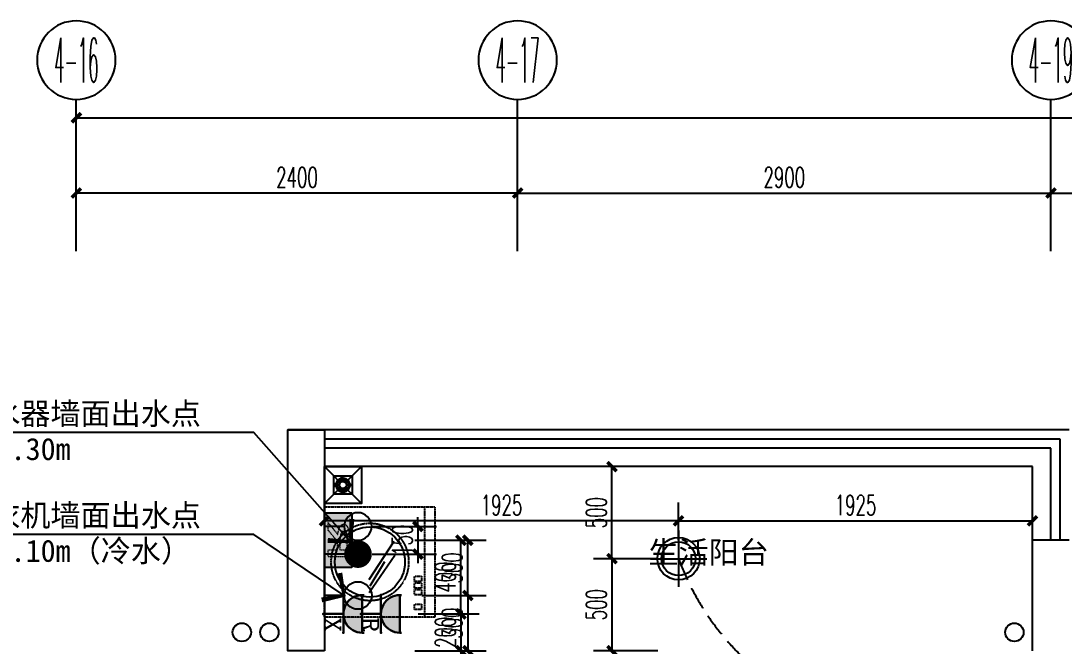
# Model space of a CAD drawing. Extents: x 184967 to 628822, y -100826 to 121332.
# Drawn here: x 392704 to 398377, y 44299 to 47696 of the extents above; entities that cross this region are included whole.
import ezdxf
from ezdxf.enums import TextEntityAlignment as Align

# ---------------------------------------------------------------- set-up
doc = ezdxf.new("R2010")
doc.units = 0
doc.header["$MEASUREMENT"] = 0
for name, pattern in [('$3$DASH', [0.35, 0.25, -0.1]), ('__DASH', [0.35, 0.25, -0.1]), ('DASH', [0.35, 0.25, -0.1]), ('HIDDEN', [0.375, 0.25, -0.125])]:
    doc.linetypes.add(name, pattern=pattern)
for name, color, linetype in [('0-活动家具', 55, 'Continuous'), ('AXIS_TEXT', 7, 'Continuous'), ('E-给水', 34, 'Continuous'), ('E02-灯具开关连线', 6, 'Continuous'), ('E03-地漏', 6, 'Continuous'), ('P13-文字说明', 52, 'Continuous'), ('PUB_DIM', 3, 'Continuous'), ('T-灯具尺寸', 55, 'Continuous'), ('T05-天花灯具', 51, 'Continuous'), ('VPIPE-凝结', 150, 'TG_N'), ('VPIPE-废水', 31, 'TG_F'), ('WALL', 145, 'Continuous'), ('机电设备', 34, 'HIDDEN'), ('栏杆', 4, 'Continuous'), ('看线', 67, 'Continuous')]:
    doc.layers.add(name, color=color, linetype=linetype)
doc.layers.add('E-插座', color=60, linetype='Continuous', lineweight=30)
doc.styles.add('_TCH_AXIS', font='COMPLEX', dxfattribs={"bigfont": 'GBCBIG'})
doc.styles.add('_TCH_LABEL', font='COMPLEX', dxfattribs={"bigfont": 'GBCBIG'})
doc.styles.add('COMPLEX', font='COMPLEX')
doc.styles.get("Standard").update_dxf_attribs({"font": 'gbenor.shx', "bigfont": 'gbcbig.shx'})
doc.styles.add('TG_LINETYPE', font='GBXWXT', dxfattribs={"width": 0.7, "height": 3, "bigfont": 'GBCBIG'})
doc.styles.add('尺寸标注', font='txt.shx', dxfattribs={"width": 0.6, "height": 110})
doc.styles.add('文字标注', font='')
doc.styles.get('文字标注').set_extended_font_data('SimSun')
doc.linetypes.add('TG_F', pattern='A,3,-0.34,["F",TG_LINETYPE,S=0.1,R=0,X=-0.2,Y=-0.08],0', length=3.34)
doc.linetypes.add('TG_N', pattern='A,3,-0.34,["N",TG_LINETYPE,S=0.1,R=0,X=-0.23,Y=-0.08],0', length=3.34)
doc.dimstyles.new('1-50', dxfattribs={"dimscale": 50, "dimtxt": 110, "dimasz": 1, "dimexe": 2, "dimexo": 2, "dimgap": 0.6, "dimtad": 1, "dimdec": 0, "dimrnd": 5, "dimtxsty": '尺寸标注', "dimblk": 'ARCHTICK', "dimcen": 2.5, "dimclrd": 251, "dimclre": 251, "dimclrt": 50, "dimadec": 0, "dimazin": 0, "dimtfac": 1, "dimtdec": 0, "dimtix": 1, "dimtmove": 2, "dimatfit": 3, "dimldrblk": 'DOT', "dimfxl": 0, "dimarcsym": 0})
doc.dimstyles.new('标注', dxfattribs={"dimtxt": 2.5, "dimasz": 1.5, "dimexe": 1.25, "dimexo": 0.625, "dimgap": 0, "dimtad": 1, "dimdsep": 46, "dimtxsty": 'Standard', "dimblk": 'z', "dimcen": 2.5, "dimadec": 0, "dimazin": 0, "dimtm": 1e-09, "dimtfac": 1, "dimtmove": 0, "dimatfit": 3, "dimldrblk": 'z', "dimfxl": 0, "dimarcsym": 0})

# ---------------------------------------------------------------- blocks, each defined once
blk = doc.blocks.new('*U913')
h = blk.add_hatch(color=256)
edge = h.paths.add_edge_path()
edge.add_ellipse((117.7, 211), major_axis=(72.3, 72.3), ratio=1, start_angle=135, end_angle=224.9997)
edge.add_line((117.7, 108.8), (117.7, 108.8))
edge.add_ellipse((117.7, 211), major_axis=(72.3, 72.3), ratio=1, start_angle=225.0003, end_angle=315)
edge.add_line((219.9, 211), (15.5, 211))
for p, q in [((15.5, 221.2), (15.5, 211)), ((219.9, 211), (15.5, 211)), ((219.9, 221.2), (219.9, 211)), ((15.5, 108.8), (219.9, 108.8)), ((117.7, 108.8), (117.7, 6.5))]:
    blk.add_line(p, q)
at = {"extrusion": (0, 0, -1)}
blk.add_ellipse((117.7, 211), major_axis=(72.3, 72.3), ratio=1, start_param=0.785398, end_param=3.926991, dxfattribs=at)
for p in [(15.5, 108.8), (219.9, 108.8), (117.7, 0)]:
    blk.add_point(p)
at = {"style": '_TCH_LABEL', "text_generation_flag": 4}
blk.add_text('P', height=0.00409, dxfattribs=at).set_placement((117.7, 0))
at = {"style": '_TCH_LABEL'}
blk.add_attdef('B', text='', height=84.1, dxfattribs=at).set_placement((174.6, 51.2), align=Align.MIDDLE)
blk = doc.blocks.new('A$C10A05FC4')
h = blk.add_hatch(color=256)
h.dxf.hatch_style = 1
h.paths.add_polyline_path([(121.6, 52.7), (131.4, 54), (147, 57.4), (160.9, 62.4), (162.8, 63.2), (171.3, 68.8), (176.3, 75.6), (178, 83.6), (178, 84.3), (176.3, 92.4), (171.3, 99.2), (163.4, 105.1), (152.3, 109.6), (139.6, 112.7), (123.6, 115.2), (105.6, 116.7), (85.6, 117.1), (0, 117.1), (0, 0), (39.3, 0), (39.3, 50.7), (83.9, 50.7), (145.5, 0), (186.6, 0)])
h.paths.add_polyline_path([(105.4, 64.8), (87.3, 63.7), (39.3, 63.7), (39.3, 104.2), (77, 104.2), (94.7, 103.7), (112, 101.8), (127.1, 98.1), (136.1, 91.1), (139.3, 81.7), (133.4, 73.1), (122.2, 68.1)], flags=16)
at = {"color": 8, "lineweight": 0}
for p, q in [((85.6, 117.1), (0, 117.1)), ((0, 117.1), (0, 0)), ((105.6, 116.7), (85.6, 117.1)), ((123.6, 115.2), (105.6, 116.7)), ((139.6, 112.7), (123.6, 115.2)), ((39.3, 63.7), (39.3, 104.2)), ((39.3, 104.2), (77, 104.2)), ((87.3, 63.7), (39.3, 63.7)), ((77, 104.2), (94.7, 103.7)), ((105.4, 64.8), (87.3, 63.7)), ((94.7, 103.7), (112, 101.8)), ((121.2, 67.9), (105.4, 64.8)), ((112, 101.8), (124.9, 98.7)), ((123.2, 68.5), (121.2, 67.9)), ((133.4, 73.1), (123.2, 68.5)), ((124.9, 98.7), (128.3, 97.2)), ((128.3, 97.2), (136.1, 91.1)), ((131.4, 54), (147, 57.4)), ((138.2, 80.1), (133.4, 73.1)), ((136.1, 91.1), (138.6, 83.6)), ((138.6, 83.6), (138.2, 80.1)), ((152.3, 109.6), (139.6, 112.7)), ((147, 57.4), (160.9, 62.4)), ((163.4, 105.1), (152.3, 109.6)), ((160.9, 62.4), (162.8, 63.2)), ((162.8, 63.2), (171.3, 68.8)), ((171.3, 99.2), (163.4, 105.1)), ((176.3, 92.4), (171.3, 99.2)), ((171.3, 68.8), (176.3, 75.6)), ((178, 84.3), (176.3, 92.4)), ((176.3, 75.6), (178, 83.6)), ((178, 83.6), (178, 84.3)), ((39.3, 0), (39.3, 50.7)), ((39.3, 50.7), (83.9, 50.7)), ((83.9, 50.7), (145.5, 0)), ((121.6, 52.7), (131.4, 54)), ((186.6, 0), (121.6, 52.7)), ((0, 0), (39.3, 0)), ((145.5, 0), (186.6, 0))]:
    blk.add_line(p, q, dxfattribs=at)
blk = doc.blocks.new('*U915')
at = {"color": 167, "ltscale": 400}
blk.add_lwpolyline([(9.66, 4.83), (0, 4.83), (0, 0), (9.66, 0)], close=True, dxfattribs=at)
at = {"color": 9, "true_color": 0xc8a7c8}
blk.add_solid([(0, 0), (0, 4.83), (9.66, 0), (9.66, 4.83)], dxfattribs=at)
at = {"xscale": 0.03246852822245483, "yscale": 0.03246852822245483, "zscale": 0.03246852822245483}
blk.add_blockref('A$C10A05FC4', (1.89, 0.63), dxfattribs=at)
blk = doc.blocks.new('_ArchTick')
at = {"color": 0, "linetype": 'ByBlock', "const_width": 0.4}
blk.add_lwpolyline([(-0.5, -0.5), (0.5, 0.5)], dxfattribs=at)
blk = doc.blocks.new('*D916')
at = {"layer": 'Defpoints', "color": 0, "transparency": 16777216}
for p in [(394764.5, 44473.7), (394355.5, 44273.7), (395096.9, 44273.7)]:
    blk.add_point(p, dxfattribs=at)
at = {"layer": 'E-插座', "color": 251, "lineweight": -2, "transparency": 16777216}
for p, q in [((395096.9, 44473.7), (395096.9, 44523.7)), ((394864.5, 44473.7), (395196.9, 44473.7)), ((395096.9, 44473.7), (395096.9, 44273.7)), ((394846.9, 44273.7), (395196.9, 44273.7)), ((395096.9, 44273.7), (395096.9, 44223.7))]:
    blk.add_line(p, q, dxfattribs=at)
at = {"layer": 'E-插座', "color": 251, "lineweight": -2, "transparency": 16777216, "xscale": 50, "yscale": 50, "zscale": 50}
for p, rotation in [((395096.9, 44473.7), 270), ((395096.9, 44273.7), 90)]:
    blk.add_blockref('_ArchTick', p, dxfattribs=dict(at, rotation=rotation))
at = {"layer": 'E-插座', "color": 50, "transparency": 16777216, "insert": (395011.9, 44373.7), "char_height": 110, "attachment_point": 5, "rotation": 90, "style": '尺寸标注'}
blk.add_mtext('200', dxfattribs=at)
blk = doc.blocks.new('_Dot')
at = {"color": 0, "linetype": 'ByBlock', "lineweight": -2}
blk.add_line((-0.5, 0), (-1, 0), dxfattribs=at)
at = {"color": 0, "linetype": 'ByBlock', "const_width": 0.5}
blk.add_lwpolyline([(-0.25, 0, 1), (0.25, 0, 1)], format="xyb", close=True, dxfattribs=at)
blk = doc.blocks.new('*D917')
at = {"layer": 'Defpoints', "color": 0, "transparency": 16777216}
for p in [(394355.5, 44873.7), (395096.9, 44873.7), (394764.5, 44473.7)]:
    blk.add_point(p, dxfattribs=at)
at = {"layer": 'E-插座', "color": 251, "lineweight": -2, "transparency": 16777216}
for p, q in [((394846.9, 44873.7), (395196.9, 44873.7)), ((395096.9, 44473.7), (395096.9, 44873.7)), ((394864.5, 44473.7), (395196.9, 44473.7))]:
    blk.add_line(p, q, dxfattribs=at)
at = {"layer": 'E-插座', "color": 251, "lineweight": -2, "transparency": 16777216, "xscale": 50, "yscale": 50, "zscale": 50}
for p, rotation in [((395096.9, 44873.7), 90), ((395096.9, 44473.7), 270)]:
    blk.add_blockref('_ArchTick', p, dxfattribs=dict(at, rotation=rotation))
at = {"layer": 'E-插座', "color": 50, "transparency": 16777216, "insert": (395011.9, 44673.7), "char_height": 110, "attachment_point": 5, "rotation": 90, "style": '尺寸标注'}
blk.add_mtext('400', dxfattribs=at)
blk = doc.blocks.new('A$C425A3D1E')
for p, q in [((0.6, 403.1), (0.6, 150)), ((182.3, 276.6), (0.6, 276.6)), ((0.6, 126.6), (0.6, 276.6)), ((0.6, 253.1), (0.6, 0)), ((106.7, 126.6), (0, 126.6))]:
    blk.add_line(p, q)
at = {"const_width": 75}
blk.add_lwpolyline([(182.3, 314.1, -1), (182.3, 239.1, -1)], format="xyb", close=True, dxfattribs=at)
blk.add_circle((181.7, 126.6), 75)
for start, end in [(90, 270), (270, 90)]:
    blk.add_arc((182.3, 276.6), 28.1, start, end)
blk = doc.blocks.new('*D962')
at = {"layer": 'Defpoints', "color": 0, "linetype": 'ByBlock', "transparency": 16777216}
for p in [(394355, 44573.7), (394355.5, 44273.7), (395134.5, 44273.7)]:
    blk.add_point(p, dxfattribs=at)
at = {"layer": 'E-给水', "color": 251, "lineweight": -2, "transparency": 16777216}
for p, q in [((394884.5, 44573.7), (395234.5, 44573.7)), ((395134.5, 44573.7), (395134.5, 44273.7)), ((394884.5, 44273.7), (395234.5, 44273.7))]:
    blk.add_line(p, q, dxfattribs=at)
at = {"layer": 'E-给水', "color": 251, "linetype": 'ByBlock', "lineweight": -2, "transparency": 16777216, "xscale": 50, "yscale": 50, "zscale": 50}
for p, rotation in [((395134.5, 44573.7), 90), ((395134.5, 44273.7), 270)]:
    blk.add_blockref('_ArchTick', p, dxfattribs=dict(at, rotation=rotation))
at = {"layer": 'E-给水', "color": 50, "linetype": 'ByBlock', "transparency": 16777216, "insert": (395049.5, 44423.7), "char_height": 110, "attachment_point": 5, "rotation": 90, "style": '尺寸标注'}
blk.add_mtext('300', dxfattribs=at)
blk = doc.blocks.new('000')
for p, q in [((126972.5, 18752.6), (126972.5, 18645.9)), ((126972.5, 18646.5), (126822.5, 18646.5)), ((126845.9, 18646.5), (127099, 18646.5))]:
    blk.add_line(p, q)
blk.add_circle((126972.5, 18827.6), 75)
blk = doc.blocks.new('*D965')
at = {"layer": 'Defpoints', "color": 0, "linetype": 'ByBlock', "transparency": 16777216}
for p in [(394355.5, 44873.7), (395134.5, 44873.7), (394355, 44573.7)]:
    blk.add_point(p, dxfattribs=at)
at = {"layer": 'E-给水', "color": 251, "lineweight": -2, "transparency": 16777216}
for p, q in [((394884.5, 44873.7), (395234.5, 44873.7)), ((395134.5, 44573.7), (395134.5, 44873.7)), ((394884.5, 44573.7), (395234.5, 44573.7))]:
    blk.add_line(p, q, dxfattribs=at)
at = {"layer": 'E-给水', "color": 251, "linetype": 'ByBlock', "lineweight": -2, "transparency": 16777216, "xscale": 50, "yscale": 50, "zscale": 50}
for p, rotation in [((395134.5, 44873.7), 90), ((395134.5, 44573.7), 270)]:
    blk.add_blockref('_ArchTick', p, dxfattribs=dict(at, rotation=rotation))
at = {"layer": 'E-给水', "color": 50, "linetype": 'ByBlock', "transparency": 16777216, "insert": (395049.5, 44723.7), "char_height": 110, "attachment_point": 5, "rotation": 90, "style": '尺寸标注'}
blk.add_mtext('300', dxfattribs=at)
blk = doc.blocks.new('*D966')
at = {"layer": 'Defpoints', "color": 0, "linetype": 'ByBlock', "transparency": 16777216}
for p in [(394355, 44948.7), (394355.5, 44798.7), (394863.5, 44798.7)]:
    blk.add_point(p, dxfattribs=at)
at = {"layer": 'E-给水', "color": 251, "lineweight": -2, "transparency": 16777216}
for p, q in [((394863.5, 44948.7), (394863.5, 44998.7)), ((394613.5, 44948.7), (394963.5, 44948.7)), ((394863.5, 44948.7), (394863.5, 44798.7)), ((394613.5, 44798.7), (394963.5, 44798.7)), ((394863.5, 44798.7), (394863.5, 44748.7))]:
    blk.add_line(p, q, dxfattribs=at)
at = {"layer": 'E-给水', "color": 251, "linetype": 'ByBlock', "lineweight": -2, "transparency": 16777216, "xscale": 50, "yscale": 50, "zscale": 50}
for p, rotation in [((394863.5, 44948.7), 270), ((394863.5, 44798.7), 90)]:
    blk.add_blockref('_ArchTick', p, dxfattribs=dict(at, rotation=rotation))
at = {"layer": 'E-给水', "color": 50, "linetype": 'ByBlock', "transparency": 16777216, "insert": (394778.5, 44873.7), "char_height": 110, "attachment_point": 5, "rotation": 90, "style": '尺寸标注'}
blk.add_mtext('150', dxfattribs=at)
blk = doc.blocks.new('z')
blk.add_line((0, 0), (-1, 0))
blk.add_lwpolyline([(-1.171, 1.173, 0.36, 0.21, 0), (0, 0, 0.21, 0.36, 0), (-1.171, -1.173, 0.36, 0.36, 0)], format="xyseb")
blk = doc.blocks.new('xidingdeng')
for p, q in [((0, 3.33), (0, -3.33)), ((-3.33, 0), (3.33, 0))]:
    blk.add_line(p, q)
blk.add_circle((0, 0), 2.5)
at = {"color": 8}
blk.add_circle((0, 0), 2, dxfattribs=at)
blk = doc.blocks.new('*D994')
at = {"layer": 'Defpoints', "color": 0, "linetype": 'ByBlock', "transparency": 16777216}
for p in [(398205.5, 44979.5), (396280.5, 44773.7), (398205.5, 44773.7)]:
    blk.add_point(p, dxfattribs=at)
at = {"layer": 'T-灯具尺寸', "color": 251, "lineweight": -2, "transparency": 16777216}
for p, q in [((396280.5, 44873.7), (396280.5, 45079.5)), ((398205.5, 44873.7), (398205.5, 45079.5)), ((396280.5, 44979.5), (398205.5, 44979.5))]:
    blk.add_line(p, q, dxfattribs=at)
at = {"layer": 'T-灯具尺寸', "color": 251, "linetype": 'ByBlock', "lineweight": -2, "transparency": 16777216, "xscale": 50, "yscale": 50, "zscale": 50, "rotation": 180}
blk.add_blockref('_ArchTick', (396280.5, 44979.5), dxfattribs=at)
at = {"layer": 'T-灯具尺寸', "color": 251, "linetype": 'ByBlock', "lineweight": -2, "transparency": 16777216, "xscale": 50, "yscale": 50, "zscale": 50}
blk.add_blockref('_ArchTick', (398205.5, 44979.5), dxfattribs=at)
at = {"layer": 'T-灯具尺寸', "color": 50, "linetype": 'ByBlock', "transparency": 16777216, "insert": (397243, 45064.5), "char_height": 110, "attachment_point": 5, "style": '尺寸标注'}
blk.add_mtext('1925', dxfattribs=at)
blk = doc.blocks.new('*D995')
at = {"layer": 'Defpoints', "color": 0, "linetype": 'ByBlock', "transparency": 16777216}
for p in [(394355.5, 44979.5), (394355.5, 44773.7), (396280.5, 44773.7)]:
    blk.add_point(p, dxfattribs=at)
at = {"layer": 'T-灯具尺寸', "color": 251, "lineweight": -2, "transparency": 16777216}
for p, q in [((394355.5, 44873.7), (394355.5, 45079.5)), ((396280.5, 44873.7), (396280.5, 45079.5)), ((396280.5, 44979.5), (394355.5, 44979.5))]:
    blk.add_line(p, q, dxfattribs=at)
at = {"layer": 'T-灯具尺寸', "color": 251, "linetype": 'ByBlock', "lineweight": -2, "transparency": 16777216, "xscale": 50, "yscale": 50, "zscale": 50, "rotation": 180}
blk.add_blockref('_ArchTick', (394355.5, 44979.5), dxfattribs=at)
at = {"layer": 'T-灯具尺寸', "color": 251, "linetype": 'ByBlock', "lineweight": -2, "transparency": 16777216, "xscale": 50, "yscale": 50, "zscale": 50}
blk.add_blockref('_ArchTick', (396280.5, 44979.5), dxfattribs=at)
at = {"layer": 'T-灯具尺寸', "color": 50, "linetype": 'ByBlock', "transparency": 16777216, "insert": (395318, 45064.5), "char_height": 110, "attachment_point": 5, "style": '尺寸标注'}
blk.add_mtext('1925', dxfattribs=at)
blk = doc.blocks.new('*D996')
at = {"layer": 'Defpoints', "color": 0, "linetype": 'ByBlock', "transparency": 16777216}
for p in [(395918.5, 45273.7), (396280.5, 45273.7), (396280.5, 44773.7)]:
    blk.add_point(p, dxfattribs=at)
at = {"layer": 'T-灯具尺寸', "color": 251, "lineweight": -2, "transparency": 16777216}
for p, q in [((396168.5, 45273.7), (395818.5, 45273.7)), ((395918.5, 44773.7), (395918.5, 45273.7)), ((396168.5, 44773.7), (395818.5, 44773.7))]:
    blk.add_line(p, q, dxfattribs=at)
at = {"layer": 'T-灯具尺寸', "color": 251, "linetype": 'ByBlock', "lineweight": -2, "transparency": 16777216, "xscale": 50, "yscale": 50, "zscale": 50}
for p, rotation in [((395918.5, 45273.7), 90), ((395918.5, 44773.7), 270)]:
    blk.add_blockref('_ArchTick', p, dxfattribs=dict(at, rotation=rotation))
at = {"layer": 'T-灯具尺寸', "color": 50, "linetype": 'ByBlock', "transparency": 16777216, "insert": (395833.5, 45023.7), "char_height": 110, "attachment_point": 5, "rotation": 90, "style": '尺寸标注'}
blk.add_mtext('500', dxfattribs=at)
blk = doc.blocks.new('*D997')
at = {"layer": 'Defpoints', "color": 0, "linetype": 'ByBlock', "transparency": 16777216}
for p in [(396280.5, 44773.7), (395918.5, 44273.7), (396280.5, 44273.7)]:
    blk.add_point(p, dxfattribs=at)
at = {"layer": 'T-灯具尺寸', "color": 251, "lineweight": -2, "transparency": 16777216}
for p, q in [((396168.5, 44773.7), (395818.5, 44773.7)), ((395918.5, 44773.7), (395918.5, 44273.7)), ((396168.5, 44273.7), (395818.5, 44273.7))]:
    blk.add_line(p, q, dxfattribs=at)
at = {"layer": 'T-灯具尺寸', "color": 251, "linetype": 'ByBlock', "lineweight": -2, "transparency": 16777216, "xscale": 50, "yscale": 50, "zscale": 50}
for p, rotation in [((395918.5, 44773.7), 90), ((395918.5, 44273.7), 270)]:
    blk.add_blockref('_ArchTick', p, dxfattribs=dict(at, rotation=rotation))
at = {"layer": 'T-灯具尺寸', "color": 50, "linetype": 'ByBlock', "transparency": 16777216, "insert": (395833.5, 44523.7), "char_height": 110, "attachment_point": 5, "rotation": 90, "style": '尺寸标注'}
blk.add_mtext('500', dxfattribs=at)
blk = doc.blocks.new('*D1116')
at = {"layer": 'Defpoints', "color": 0, "linetype": 'ByBlock', "transparency": 16777216}
for p in [(406005.5, 47169.3), (393005.5, 46444.1), (406005.5, 46444.1)]:
    blk.add_point(p, dxfattribs=at)
at = {"layer": 'PUB_DIM', "color": 251, "lineweight": -2, "transparency": 16777216}
for p, q in [((393005.5, 46919.3), (393005.5, 47269.3)), ((406005.5, 46919.3), (406005.5, 47269.3)), ((393005.5, 47169.3), (406005.5, 47169.3))]:
    blk.add_line(p, q, dxfattribs=at)
at = {"layer": 'PUB_DIM', "color": 251, "linetype": 'ByBlock', "lineweight": -2, "transparency": 16777216, "xscale": 50, "yscale": 50, "zscale": 50, "rotation": 180}
blk.add_blockref('_ArchTick', (393005.5, 47169.3), dxfattribs=at)
at = {"layer": 'PUB_DIM', "color": 251, "linetype": 'ByBlock', "lineweight": -2, "transparency": 16777216, "xscale": 50, "yscale": 50, "zscale": 50}
blk.add_blockref('_ArchTick', (406005.5, 47169.3), dxfattribs=at)
at = {"layer": 'PUB_DIM', "color": 50, "linetype": 'ByBlock', "transparency": 16777216, "insert": (399505.5, 47254.3), "char_height": 110, "attachment_point": 5, "style": '尺寸标注'}
blk.add_mtext('13000', dxfattribs=at)
blk = doc.blocks.new('*D1117')
at = {"layer": 'Defpoints', "color": 0, "linetype": 'ByBlock', "transparency": 16777216}
for p in [(393005.5, 46760.4), (393005.5, 46444.1), (395405.5, 46444.1)]:
    blk.add_point(p, dxfattribs=at)
at = {"layer": 'PUB_DIM', "color": 251, "lineweight": -2, "transparency": 16777216}
for p, q in [((393005.5, 46544.1), (393005.5, 46860.4)), ((395405.5, 46544.1), (395405.5, 46860.4)), ((395405.5, 46760.4), (393005.5, 46760.4))]:
    blk.add_line(p, q, dxfattribs=at)
at = {"layer": 'PUB_DIM', "color": 251, "linetype": 'ByBlock', "lineweight": -2, "transparency": 16777216, "xscale": 50, "yscale": 50, "zscale": 50, "rotation": 180}
blk.add_blockref('_ArchTick', (393005.5, 46760.4), dxfattribs=at)
at = {"layer": 'PUB_DIM', "color": 251, "linetype": 'ByBlock', "lineweight": -2, "transparency": 16777216, "xscale": 50, "yscale": 50, "zscale": 50}
blk.add_blockref('_ArchTick', (395405.5, 46760.4), dxfattribs=at)
at = {"layer": 'PUB_DIM', "color": 50, "linetype": 'ByBlock', "transparency": 16777216, "insert": (394205.5, 46845.4), "char_height": 110, "attachment_point": 5, "style": '尺寸标注'}
blk.add_mtext('2400', dxfattribs=at)
blk = doc.blocks.new('_AXISO')
blk.add_circle((0, 0), 0.5)
at = {"layer": 'AXIS_TEXT', "style": 'COMPLEX', "width": 1.041667}
blk.add_attdef('A', text='', height=0.56, dxfattribs=at).set_placement((-0.25, -0.28), (0.25, -0.28), align=Align.FIT)
blk = doc.blocks.new('*D1118')
at = {"layer": 'Defpoints', "color": 0, "linetype": 'ByBlock', "transparency": 16777216}
for p in [(398305.5, 46760.4), (395405.5, 46444.1), (398305.5, 46444.1)]:
    blk.add_point(p, dxfattribs=at)
at = {"layer": 'PUB_DIM', "color": 251, "lineweight": -2, "transparency": 16777216}
for p, q in [((395405.5, 46544.1), (395405.5, 46860.4)), ((398305.5, 46544.1), (398305.5, 46860.4)), ((395405.5, 46760.4), (398305.5, 46760.4))]:
    blk.add_line(p, q, dxfattribs=at)
at = {"layer": 'PUB_DIM', "color": 251, "linetype": 'ByBlock', "lineweight": -2, "transparency": 16777216, "xscale": 50, "yscale": 50, "zscale": 50, "rotation": 180}
blk.add_blockref('_ArchTick', (395405.5, 46760.4), dxfattribs=at)
at = {"layer": 'PUB_DIM', "color": 251, "linetype": 'ByBlock', "lineweight": -2, "transparency": 16777216, "xscale": 50, "yscale": 50, "zscale": 50}
blk.add_blockref('_ArchTick', (398305.5, 46760.4), dxfattribs=at)
at = {"layer": 'PUB_DIM', "color": 50, "linetype": 'ByBlock', "transparency": 16777216, "insert": (396855.5, 46845.4), "char_height": 110, "attachment_point": 5, "style": '尺寸标注'}
blk.add_mtext('2900', dxfattribs=at)
blk = doc.blocks.new('*D1119')
at = {"layer": 'Defpoints', "color": 0, "linetype": 'ByBlock', "transparency": 16777216}
for p in [(402905.5, 46760.4), (398305.5, 46444.1), (402905.5, 46444.1)]:
    blk.add_point(p, dxfattribs=at)
at = {"layer": 'PUB_DIM', "color": 251, "lineweight": -2, "transparency": 16777216}
for p, q in [((398305.5, 46544.1), (398305.5, 46860.4)), ((402905.5, 46544.1), (402905.5, 46860.4)), ((398305.5, 46760.4), (402905.5, 46760.4))]:
    blk.add_line(p, q, dxfattribs=at)
at = {"layer": 'PUB_DIM', "color": 251, "linetype": 'ByBlock', "lineweight": -2, "transparency": 16777216, "xscale": 50, "yscale": 50, "zscale": 50, "rotation": 180}
blk.add_blockref('_ArchTick', (398305.5, 46760.4), dxfattribs=at)
at = {"layer": 'PUB_DIM', "color": 251, "linetype": 'ByBlock', "lineweight": -2, "transparency": 16777216, "xscale": 50, "yscale": 50, "zscale": 50}
blk.add_blockref('_ArchTick', (402905.5, 46760.4), dxfattribs=at)
at = {"layer": 'PUB_DIM', "color": 50, "linetype": 'ByBlock', "transparency": 16777216, "insert": (400605.5, 46845.4), "char_height": 110, "attachment_point": 5, "style": '尺寸标注'}
blk.add_mtext('4600', dxfattribs=at)
blk = doc.blocks.new('A$C4B8B7A8A')
at = {"linetype": '$3$DASH'}
blk.add_line((56.2, 0), (56.2, 600), dxfattribs=at)
at = {"color": 250}
for p, q in [((358.3, 465.3), (217.2, 263.8)), ((352.9, 430.3), (271.6, 298.1)), ((357.3, 395.8), (222.2, 186.3))]:
    blk.add_line(p, q, dxfattribs=at)
at = {"linetype": '$3$DASH'}
for points in [[(0, 600), (600, 600), (600, 0), (0, 0)], [(73.1, 558.8), (110.3, 558.8), (110.3, 528.6), (73.1, 528.6)], [(73.1, 479.3), (110.3, 479.3), (110.3, 449.1), (73.1, 449.1)], [(73.1, 443), (110.3, 443), (110.3, 412.9), (73.1, 412.9)], [(73.1, 406.8), (110.3, 406.8), (110.3, 376.6), (73.1, 376.6)]]:
    blk.add_lwpolyline(points, close=True, dxfattribs=at)
blk.add_circle((353.4, 300), 210.6, dxfattribs=at)
at = {"color": 250}
blk.add_circle((353.4, 300), 190.6, dxfattribs=at)
blk = doc.blocks.new('A$C35EA2F62')
at = {"color": 250, "ltscale": 10}
for p, q in [((0, 100, 0), (22.8, 77.2, 0)), ((26.3, 73.7, 0), (33.4, 66.6, 0)), ((50, 83.5, 0), (50, 73.5, 0)), ((73.7, 73.7, 0), (66.6, 66.6, 0)), ((100, 100, 0), (77.2, 77.2, 0)), ((22.8, 22.8, 0), (0, 0, 0)), ((16.5, 50, 0), (26.5, 50, 0)), ((26.3, 26.3, 0), (33.4, 33.4, 0)), ((50, 16.5, 0), (50, 26.5, 0)), ((73.7, 26.3, 0), (66.6, 33.4, 0)), ((83.5, 50, 0), (73.5, 50, 0)), ((77.2, 22.8, 0), (100, 0, 0))]:
    blk.add_line(p, q, dxfattribs=at)
for p, q in [((12.2, 57.5, 0), (4, 57.5, 0)), ((4, 57.5, 0), (4, 42.5, 0)), ((12.2, 42.5, 0), (4, 42.5, 0))]:
    blk.add_line(p, q)
at = {"elevation": 0}
blk.add_lwpolyline([(100, 0), (0, 0), (0, 100), (100, 100)], close=True, dxfattribs=at)
at = {"color": 250, "ltscale": 10}
for radius in [33.5, 23.5]:
    blk.add_circle((50, 50, 0), radius, dxfattribs=at)
blk.add_circle((50, 50, 0), 18.5)
blk.add_arc((50, 50, 0), 38.5, 191.2333, 168.7667)
blk.add_arc((88.5, 50, 0), 5, 266.2769, 93.7231, dxfattribs=at)

msp = doc.modelspace()

# ---------------------------------------------------------------- linework, layer by layer
at = {"layer": 'E02-灯具开关连线', "color": 6, "linetype": 'DASH', "ltscale": 500}
msp.add_arc((397621.1, 45267), 1428.4, 200.2001, 287.8242, dxfattribs=at)
at = {"layer": 'E03-地漏', "color": 250}
for p, q in [((394355.5, 45273.7), (394405.5, 45223.7)), ((394505.5, 45223.7), (394555.5, 45273.7)), ((394405.5, 45123.7), (394355.5, 45073.7)), ((394505.5, 45123.7), (394555.5, 45073.7))]:
    msp.add_line(p, q, dxfattribs=at)
msp.add_lwpolyline([(394355.5, 45273.7), (394555.5, 45273.7), (394555.5, 45073.7), (394355.5, 45073.7)], close=True, dxfattribs=at)
at = {"layer": 'PUB_DIM', "linetype": 'ByBlock'}
for p, q in [((393005.5, 46444.1), (393005.5, 47269)), ((395405.5, 46444.1), (395405.5, 47269)), ((398305.5, 46444.1), (398305.5, 47269))]:
    msp.add_line(p, q, dxfattribs=at)
at = {"layer": 'VPIPE-凝结', "linetype": 'Continuous'}
msp.add_circle((398106.5, 44373.7), 50, dxfattribs=at)
at = {"layer": 'VPIPE-废水', "linetype": 'Continuous'}
for centre in [(393905.5, 44373.7), (394055.5, 44373.7)]:
    msp.add_circle(centre, 50, dxfattribs=at)
at = {"layer": 'WALL'}
for p in [(398405.5, 44873.7), (398205.5, 44273.7)]:
    msp.add_line(p, (398205.5, 44873.7), dxfattribs=at)
msp.add_lwpolyline([(394355.5, 44273.7), (394155.5, 44273.7), (394155.5, 45473.7), (394355.5, 45473.7)], close=True, dxfattribs=at)
at = {"layer": '栏杆'}
for p, q in [((398355.5, 45423.7), (394355.5, 45423.7)), ((398355.5, 44873.7), (398355.5, 45423.7)), ((398305.5, 45373.7), (394355.5, 45373.7)), ((398305.5, 44873.7), (398305.5, 45373.7))]:
    msp.add_line(p, q, dxfattribs=at)
at = {"layer": '看线'}
for p, q in [((398405.5, 45473.7), (394155.5, 45473.7)), ((398205.5, 45273.7), (394355.5, 45273.7)), ((394355.5, 45273.7), (394355.5, 44873.7)), ((398205.5, 44873.7), (398205.5, 45273.7))]:
    msp.add_line(p, q, dxfattribs=at)

# ---------------------------------------------------------------- block references
at = {"layer": '0-活动家具', "linetype": '__DASH', "ltscale": 0.4, "rotation": 180}
msp.add_blockref('A$C4B8B7A8A', (394955.5, 45055.9), dxfattribs=at)
at = {"layer": 'E-插座', "rotation": 270}
for p, values in [((394349, 44591.4), {'B': 'X'}), ((394553.5, 44591.4), {'B': 'R'})]:
    msp.add_blockref('*U913', p, dxfattribs=at).add_auto_attribs(values)
at = {"layer": 'E-给水', "xscale": -1, "rotation": 180}
msp.add_blockref('A$C425A3D1E', (394355, 45075.3), dxfattribs=at)
at = {"layer": 'E-给水', "rotation": 270}
msp.add_blockref('000', (375709.1, 171546.2), dxfattribs=at)
at = {"layer": 'E03-地漏'}
msp.add_blockref('A$C35EA2F62', (394405.5, 45123.7, 0), dxfattribs=at)
at = {"layer": 'PUB_DIM', "linetype": 'ByBlock'}
ref = msp.add_blockref('_AXISO', (393005.5, 47482.3), dxfattribs=dict(at, xscale=-426.6560000000001, yscale=426.6560000000001, zscale=426.6560000000001))
ref.add_attrib('A', '4-16', dxfattribs={"layer": 'AXIS_TEXT', "height": 241.35, "style": '_TCH_AXIS', "width": 0.276316}).set_placement((392884.9, 47361.6), (393126.2, 47361.6), align=Align.FIT)
ref = msp.add_blockref('_AXISO', (395405.5, 47482.3), dxfattribs=dict(at, xscale=-426.6560000000001, yscale=426.6560000000001, zscale=426.6560000000001))
ref.add_attrib('A', '4-17', dxfattribs={"layer": 'AXIS_TEXT', "height": 241.35, "style": '_TCH_AXIS', "width": 0.276316}).set_placement((395284.9, 47361.6), (395526.2, 47361.6), align=Align.FIT)
ref = msp.add_blockref('_AXISO', (398305.5, 47482.3), dxfattribs=dict(at, xscale=-426.6560000000001, yscale=426.6560000000001, zscale=426.6560000000001))
ref.add_attrib('A', '4-19', dxfattribs={"layer": 'AXIS_TEXT', "height": 241.35, "style": '_TCH_AXIS', "width": 0.276316}).set_placement((398184.9, 47361.6), (398426.2, 47361.6), align=Align.FIT)
at = {"layer": 'T05-天花灯具', "xscale": 46.07999946896734, "yscale": 46.07999946896734, "zscale": 46.07999946896734}
msp.add_blockref('xidingdeng', (396280.5, 44773.7), dxfattribs=at)
at = {"layer": '机电设备', "xscale": -30.79905375026579, "yscale": 30.79905375026579, "zscale": 30.79905375026579, "rotation": 270}
msp.add_blockref('*U915', (394355.5, 44725), dxfattribs=at)

# ---------------------------------------------------------------- texts
at = {"layer": 'E-给水', "style": '文字标注'}
for s, height, p in [('热水器墙面出水点', 120, (392373.7, 45502.1, -6.9)), ('H=1.30m', 120, (392403.2, 45309.6, -6.9)), ('洗衣机墙面出水点', 120, (392373.7, 44949.1, -6.9)), ('H=1.10m（冷水）', 119.998, (392403.2, 44756.6, -6.9))]:
    msp.add_text(s, height=height, dxfattribs=at).set_placement(p)
at = {"layer": 'P13-文字说明', "color": 52, "style": '文字标注'}
msp.add_text('生活阳台', height=120, dxfattribs=at).set_placement((396116.8, 44748.5, 0))

# ---------------------------------------------------------------- dimensions: what is measured, and where the dimension line sits
at = {"layer": 'E-插座'}
for base, p2, picture, middle in [((395096.9, 44873.7), (394355.5, 44873.7), '*D917', (395011.9, 44673.7)), ((395096.9, 44273.7), (394355.5, 44273.7), '*D916', (395011.9, 44373.7))]:
    dim = msp.add_linear_dim(base=base, p1=(394764.5, 44473.7), p2=p2, angle=90, dimstyle='1-50', override={"dimfxl": 5, "dimfxlon": 1}, dxfattribs=at)
    dim.commit()
    dim.dimension.update_dxf_attribs({"geometry": picture, "text_midpoint": middle})
at = {"layer": 'E-给水', "color": 1, "linetype": 'ByBlock'}
for base, p1, p2, picture, middle in [((394863.5, 44798.7), (394355, 44948.7), (394355.5, 44798.7), '*D966', (394778.5, 44873.7)), ((395134.5, 44873.7), (394355, 44573.7), (394355.5, 44873.7), '*D965', (395049.5, 44723.7)), ((395134.5, 44273.7), (394355, 44573.7), (394355.5, 44273.7), '*D962', (395049.5, 44423.7))]:
    dim = msp.add_linear_dim(base=base, p1=p1, p2=p2, angle=90, dimstyle='1-50', override={"dimfxl": 5, "dimfxlon": 1}, dxfattribs=at)
    dim.commit()
    dim.dimension.update_dxf_attribs({"geometry": picture, "text_midpoint": middle})
at = {"layer": 'PUB_DIM', "linetype": 'ByBlock'}
dim = msp.add_aligned_dim(p1=(393005.5, 46444.1), p2=(406005.5, 46444.1), distance=725.2, dimstyle='1-50', override={"dimfxl": 5, "dimfxlon": 1}, dxfattribs=at)
dim.commit()
dim.dimension.update_dxf_attribs({"geometry": '*D1116', "text_midpoint": (399505.5, 47254.3)})
for base, p1, p2, picture, middle in [((393005.5, 46760.4), (395405.5, 46444.1), (393005.5, 46444.1), '*D1117', (394205.5, 46845.4)), ((398305.5, 46760.4), (395405.5, 46444.1), (398305.5, 46444.1), '*D1118', (396855.5, 46845.4)), ((402905.5, 46760.4), (398305.5, 46444.1), (402905.5, 46444.1), '*D1119', (400605.5, 46845.4))]:
    dim = msp.add_linear_dim(base=base, p1=p1, p2=p2, angle=180, dimstyle='1-50', override={"dimfxl": 5, "dimfxlon": 1}, dxfattribs=at)
    dim.commit()
    dim.dimension.update_dxf_attribs({"geometry": picture, "text_midpoint": middle})
at = {"layer": 'T-灯具尺寸', "color": 1, "linetype": 'ByBlock'}
for base, p2, angle, picture, middle in [((395918.5, 45273.7), (396280.5, 45273.7), 90, '*D996', (395833.5, 45023.7)), ((394355.5, 44979.5), (394355.5, 44773.7), 180, '*D995', (395318, 45064.5)), ((395918.5, 44273.7), (396280.5, 44273.7), 270, '*D997', (395833.5, 44523.7))]:
    dim = msp.add_linear_dim(base=base, p1=(396280.5, 44773.7), p2=p2, angle=angle, dimstyle='1-50', override={"dimfxl": 5, "dimfxlon": 1}, dxfattribs=at)
    dim.commit()
    dim.dimension.update_dxf_attribs({"geometry": picture, "text_midpoint": middle})
dim = msp.add_linear_dim(base=(398205.5, 44979.5), p1=(396280.5, 44773.7), p2=(398205.5, 44773.7), dimstyle='1-50', override={"dimfxl": 5, "dimfxlon": 1}, dxfattribs=at)
dim.commit()
dim.dimension.update_dxf_attribs({"geometry": '*D994', "text_midpoint": (397243, 45064.5)})

# ---------------------------------------------------------------- leaders
at = {"layer": 'E-给水'}
for points in [[(394496.9, 44865.5, -6.9), (393971.2, 45458.7, -6.9), (392344, 45458.7, -6.9)], [(394461.7, 44573.7, -6.9), (393971.2, 44905.7, -6.9), (392344, 44905.7, -6.9)]]:
    msp.add_leader(points, dimstyle='标注', override={"dimscale": 75.000002, "dimasz": 1}, dxfattribs=at)

doc.saveas('drawing.dxf')
